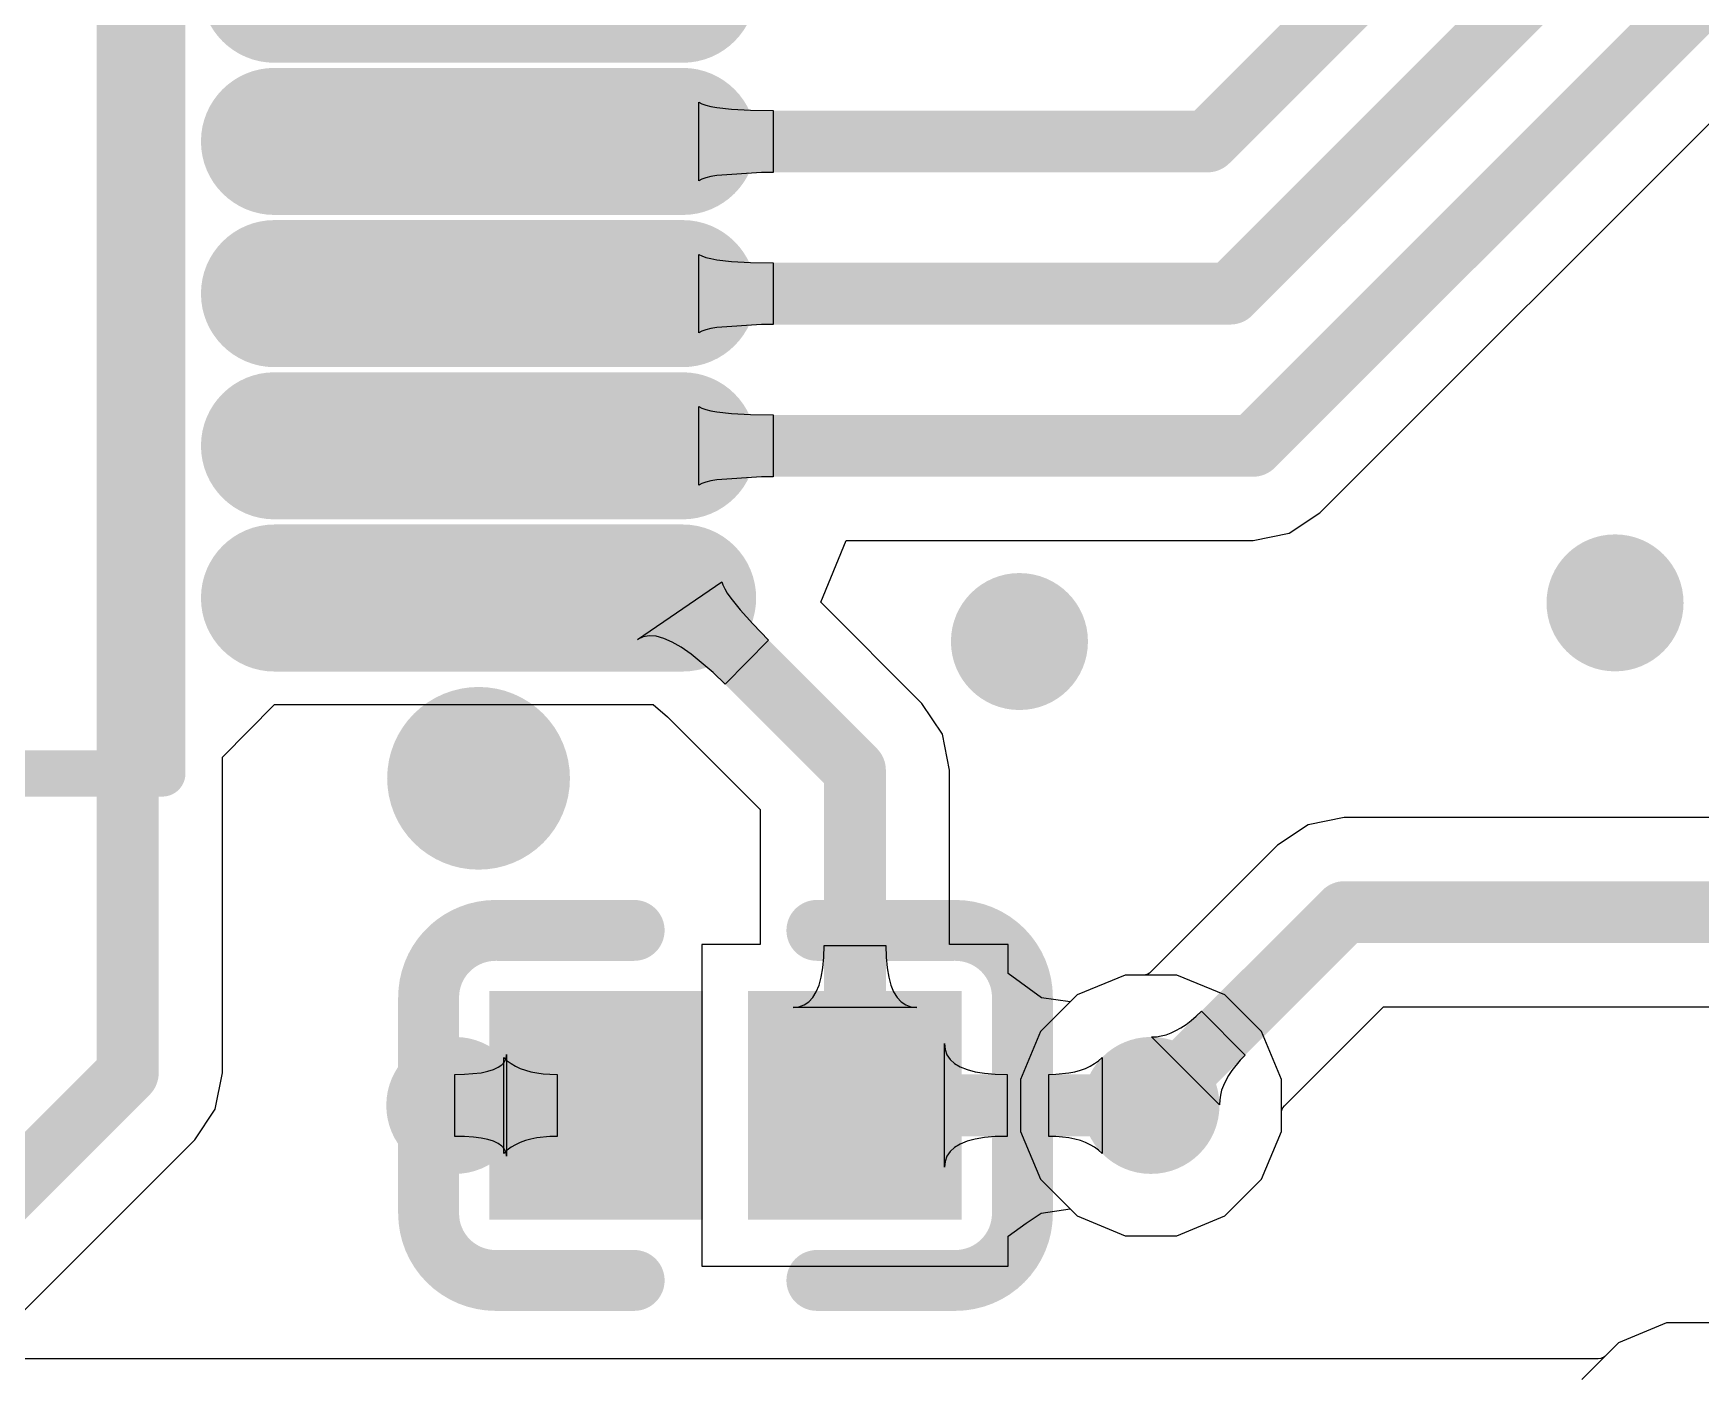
# Model space of a CAD drawing. Header units: millimetres. Extents: x -27 to 79, y -14 to 66.
# Drawn here: x 59.9 to 65.38, y 20.01 to 24.42 of the extents above; entities that cross this region are included whole.
import ezdxf

# ---------------------------------------------------------------- set-up
doc = ezdxf.new("R2010")
doc.units = ezdxf.units.MM
for name, color, linetype in [('BottomLayer', 5, 'Continuous'), ('Mechanical15', 56, 'Continuous'), ('TopLayer', 1, 'Continuous'), ('TopOverlay', 2, 'Continuous'), ('TopPaste', 8, 'Continuous'), ('TopSolder', 216, 'Continuous'), ('ViaHoleLayer', 16, 'Continuous')]:
    doc.layers.add(name, color=color, linetype=linetype)

msp = doc.modelspace()

# ---------------------------------------------------------------- hatches: boundary and pattern name
at = {"layer": 'BottomLayer'}
h = msp.add_hatch(color=5, dxfattribs=at)
edge = h.paths.add_edge_path()
edge.add_arc((65.0986506, 22.5536506), 0.22499828, 0, 360)
h = msp.add_hatch(color=5, dxfattribs=at)
edge = h.paths.add_edge_path()
edge.add_arc((63.1428506, 22.4266506), 0.22499828, 0, 360)
h = msp.add_hatch(color=5, dxfattribs=at)
edge = h.paths.add_edge_path()
edge.add_arc((61.2886506, 20.9026506), 0.22499828, 0, 360)
h = msp.add_hatch(color=5, dxfattribs=at)
edge = h.paths.add_edge_path()
edge.add_arc((63.5746506, 20.9026506), 0.22499828, 0, 360)
at = {"layer": 'TopLayer'}
h = msp.add_hatch(color=1, dxfattribs=at)
edge = h.paths.add_edge_path()
edge.add_arc((62.03665519999999, 24.0696496), 0.1400048, 270, 450)
edge.add_line((62.03665519999999, 24.2096544), (60.6966528, 24.2096544))
edge.add_arc((60.6966528, 24.0696496), 0.1400048, 90, 270)
edge.add_line((60.6966528, 23.9296448), (62.03665519999999, 23.9296448))
h = msp.add_hatch(color=1, dxfattribs=at)
edge = h.paths.add_edge_path()
edge.add_arc((62.03665519999999, 23.5696506), 0.1400048, 270, 450)
edge.add_line((62.03665519999999, 23.7096554), (60.6966528, 23.7096554))
edge.add_arc((60.6966528, 23.5696506), 0.1400048, 90, 270)
edge.add_line((60.6966528, 23.4296458), (62.03665519999999, 23.4296458))
h = msp.add_hatch(color=1, dxfattribs=at)
edge = h.paths.add_edge_path()
edge.add_arc((62.03665519999999, 23.0696516), 0.1400048, 270, 450)
edge.add_line((62.03665519999999, 23.2096564), (60.6966528, 23.2096564))
edge.add_arc((60.6966528, 23.0696516), 0.1400048, 90, 270)
edge.add_line((60.6966528, 22.9296468), (62.03665519999999, 22.9296468))
h = msp.add_hatch(color=1, dxfattribs=at)
edge = h.paths.add_edge_path()
edge.add_arc((65.0986506, 22.5536506), 0.22499828, 0, 360)
h = msp.add_hatch(color=1, dxfattribs=at)
edge = h.paths.add_edge_path()
edge.add_arc((62.03665519999999, 22.5696526), 0.1400048, 270, 450)
edge.add_line((62.03665519999999, 22.7096574), (60.6966528, 22.7096574))
edge.add_arc((60.6966528, 22.5696526), 0.1400048, 90, 270)
edge.add_line((60.6966528, 22.4296478), (62.03665519999999, 22.4296478))
h = msp.add_hatch(color=1, dxfattribs=at)
edge = h.paths.add_edge_path()
edge.add_arc((63.1428506, 22.4266506), 0.22499828, 0, 360)
for points in [[(62.05264704, 20.57764744), (61.45264824, 20.57764744), (61.45264824, 21.22764868), (62.05264704, 21.22764868)], [(62.90264788, 20.57764744), (62.30264907999999, 20.57764744), (62.30264907999999, 21.22764868), (62.90264788, 21.22764868)]]:
    msp.add_hatch(color=1, dxfattribs=at).paths.add_polyline_path(points)
h = msp.add_hatch(color=1, dxfattribs=at)
edge = h.paths.add_edge_path()
edge.add_arc((61.2886506, 20.9026506), 0.22499828, 0, 360)
h = msp.add_hatch(color=1, dxfattribs=at)
edge = h.paths.add_edge_path()
edge.add_arc((63.5746506, 20.9026506), 0.22499828, 0, 360)
at = {"layer": 'TopPaste'}
h = msp.add_hatch(color=8, dxfattribs=at)
edge = h.paths.add_edge_path()
edge.add_arc((62.03665519999999, 24.0696496), 0.1400048, 270, 450)
edge.add_line((62.03665519999999, 24.2096544), (60.6966528, 24.2096544))
edge.add_arc((60.6966528, 24.0696496), 0.1400048, 90, 270)
edge.add_line((60.6966528, 23.9296448), (62.03665519999999, 23.9296448))
h = msp.add_hatch(color=8, dxfattribs=at)
edge = h.paths.add_edge_path()
edge.add_arc((62.03665519999999, 23.5696506), 0.1400048, 270, 450)
edge.add_line((62.03665519999999, 23.7096554), (60.6966528, 23.7096554))
edge.add_arc((60.6966528, 23.5696506), 0.1400048, 90, 270)
edge.add_line((60.6966528, 23.4296458), (62.03665519999999, 23.4296458))
h = msp.add_hatch(color=8, dxfattribs=at)
edge = h.paths.add_edge_path()
edge.add_arc((62.03665519999999, 23.0696516), 0.1400048, 270, 450)
edge.add_line((62.03665519999999, 23.2096564), (60.6966528, 23.2096564))
edge.add_arc((60.6966528, 23.0696516), 0.1400048, 90, 270)
edge.add_line((60.6966528, 22.9296468), (62.03665519999999, 22.9296468))
h = msp.add_hatch(color=8, dxfattribs=at)
edge = h.paths.add_edge_path()
edge.add_arc((62.03665519999999, 22.5696526), 0.1400048, 270, 450)
edge.add_line((62.03665519999999, 22.7096574), (60.6966528, 22.7096574))
edge.add_arc((60.6966528, 22.5696526), 0.1400048, 90, 270)
edge.add_line((60.6966528, 22.4296478), (62.03665519999999, 22.4296478))
for points in [[(62.05264704, 20.57764744), (61.45264824, 20.57764744), (61.45264824, 21.22764868), (62.05264704, 21.22764868)], [(62.90264788, 20.57764744), (62.30264907999999, 20.57764744), (62.30264907999999, 21.22764868), (62.90264788, 21.22764868)]]:
    msp.add_hatch(color=8, dxfattribs=at).paths.add_polyline_path(points)
at = {"layer": 'TopSolder'}
h = msp.add_hatch(color=216, dxfattribs=at)
edge = h.paths.add_edge_path()
edge.add_arc((62.03665519999999, 24.5696486), 0.2416048, 270, 450)
edge.add_line((62.03665519999999, 24.8112534), (60.6966528, 24.8112534))
edge.add_arc((60.6966528, 24.5696486), 0.2416048, 90, 270)
edge.add_line((60.6966528, 24.3280438), (62.03665519999999, 24.3280438))
h = msp.add_hatch(color=216, dxfattribs=at)
edge = h.paths.add_edge_path()
edge.add_arc((62.03665519999999, 24.0696496), 0.2416048, 270, 450)
edge.add_line((62.03665519999999, 24.3112544), (60.6966528, 24.3112544))
edge.add_arc((60.6966528, 24.0696496), 0.2416048, 90, 270)
edge.add_line((60.6966528, 23.8280448), (62.03665519999999, 23.8280448))
h = msp.add_hatch(color=216, dxfattribs=at)
edge = h.paths.add_edge_path()
edge.add_arc((62.03665519999999, 23.5696506), 0.2416048, 270, 450)
edge.add_line((62.03665519999999, 23.8112554), (60.6966528, 23.8112554))
edge.add_arc((60.6966528, 23.5696506), 0.2416048, 90, 270)
edge.add_line((60.6966528, 23.3280458), (62.03665519999999, 23.3280458))
h = msp.add_hatch(color=216, dxfattribs=at)
edge = h.paths.add_edge_path()
edge.add_arc((62.03665519999999, 23.0696516), 0.2416048, 270, 450)
edge.add_line((62.03665519999999, 23.3112564), (60.6966528, 23.3112564))
edge.add_arc((60.6966528, 23.0696516), 0.2416048, 90, 270)
edge.add_line((60.6966528, 22.8280468), (62.03665519999999, 22.8280468))
h = msp.add_hatch(color=216, dxfattribs=at)
edge = h.paths.add_edge_path()
edge.add_arc((62.03665519999999, 22.5696526), 0.2416048, 270, 450)
edge.add_line((62.03665519999999, 22.8112574), (60.6966528, 22.8112574))
edge.add_arc((60.6966528, 22.5696526), 0.2416048, 90, 270)
edge.add_line((60.6966528, 22.3280478), (62.03665519999999, 22.3280478))
for points in [[(62.10344703999999, 20.52684744), (61.40184823999999, 20.52684744), (61.40184823999999, 21.27844868), (62.10344703999999, 21.27844868)], [(62.95344788, 20.52684744), (62.25184908, 20.52684744), (62.25184908, 21.27844868), (62.95344788, 21.27844868)]]:
    msp.add_hatch(color=216, dxfattribs=at).paths.add_polyline_path(points)
at = {"layer": 'ViaHoleLayer'}
h = msp.add_hatch(color=16, dxfattribs=at)
edge = h.paths.add_edge_path()
edge.add_arc((65.0986506, 22.5536506), 0.0999998, 0, 360)
h = msp.add_hatch(color=16, dxfattribs=at)
edge = h.paths.add_edge_path()
edge.add_arc((63.1428506, 22.4266506), 0.0999998, 0, 360)
h = msp.add_hatch(color=16, dxfattribs=at)
edge = h.paths.add_edge_path()
edge.add_arc((61.2886506, 20.9026506), 0.0999998, 0, 360)
h = msp.add_hatch(color=16, dxfattribs=at)
edge = h.paths.add_edge_path()
edge.add_arc((63.5746506, 20.9026506), 0.0999998, 0, 360)

# ---------------------------------------------------------------- linework, layer by layer
at = {"layer": 'BottomLayer'}
for p, q in [((64.20965059999999, 21.84842214), (64.09072272, 21.82476712)), ((65.73238568, 21.84842214), (64.20965059999999, 21.84842214)), ((64.09072272, 21.82476712), (63.98990249999999, 21.7573987)), ((63.98990249999999, 21.7573987), (63.57124446, 21.33874066)), ((63.48947678, 21.33084888), (63.33209583999999, 21.26565978)), ((63.55235194, 21.33084888), (63.48947678, 21.33084888)), ((63.56068313999999, 21.33289612), (63.55235194, 21.33084888)), ((63.5613918, 21.33315266), (63.56068313999999, 21.33289612)), ((63.56227826, 21.33328728), (63.5613918, 21.33315266)), ((63.56366763999999, 21.33363018), (63.56227826, 21.33328728)), ((63.56470396, 21.33421692), (63.56366763999999, 21.33363018)), ((63.56946646, 21.3373843), (63.56470396, 21.33421692)), ((63.57124446, 21.33874066), (63.56946646, 21.3373843)), ((63.33209583999999, 21.26565978), (63.21164141999999, 21.14520536)), ((63.70647406, 21.18131908), (63.72328124, 21.1957539)), ((63.72328124, 21.1957539), (63.74022304, 21.21190576)), ((63.74022304, 21.21190576), (63.88390575999999, 21.06822304)), ((64.01317652, 20.90168032), (64.33837526, 21.22687906)), ((64.33837526, 21.22687906), (65.74749359999998, 21.22687906)), ((63.21164141999999, 21.14520536), (63.14645231999999, 20.98782442)), ((63.60848085999999, 21.13075784), (63.6244727, 21.13489296)), ((63.6244727, 21.13489296), (63.6406017, 21.14074512)), ((63.6406017, 21.14074512), (63.65686786, 21.14831432)), ((63.65686786, 21.14831432), (63.6732661, 21.15760056)), ((63.6732661, 21.15760056), (63.68980149999999, 21.1686013)), ((63.68980149999999, 21.1686013), (63.70647406, 21.18131908)), ((63.57690103999999, 21.12763872), (63.59262364, 21.12833976)), ((63.79963872, 20.90490104), (63.57690103999999, 21.12763872)), ((63.59262364, 21.12833976), (63.60848085999999, 21.13075784)), ((63.8677539, 21.05128124), (63.8406013, 21.0178015)), ((63.88390575999999, 21.06822304), (63.8677539, 21.05128124)), ((63.14645231999999, 20.98782442), (63.14645231999999, 20.81747678)), ((63.82031431999999, 20.98486786), (63.81274512, 20.9686017)), ((63.82960056, 21.0012661), (63.82031431999999, 20.98486786)), ((63.8406013, 21.0178015), (63.82960056, 21.0012661)), ((63.80033976, 20.92062364), (63.79963872, 20.90490104)), ((63.80275784, 20.93648086), (63.80033976, 20.92062364)), ((63.80689296, 20.9524727), (63.80275784, 20.93648086)), ((63.81274512, 20.9686017), (63.80689296, 20.9524727)), ((64.00284888, 20.88035194), (64.00489612, 20.88868314)), ((64.00284888, 20.81747678), (64.00284888, 20.88035194)), ((64.00489612, 20.88868314), (64.00515266, 20.8893918)), ((64.00515266, 20.8893918), (64.00528727999999, 20.89027826)), ((64.00528727999999, 20.89027826), (64.00562764, 20.8916651)), ((64.00562764, 20.8916651), (64.00621946, 20.89270904)), ((64.00621946, 20.89270904), (64.00767488, 20.89489598)), ((64.00767488, 20.89489598), (64.01317652, 20.90168032)), ((63.14645231999999, 20.81747678), (63.21164141999999, 20.66009584)), ((63.93765977999999, 20.66009584), (64.00284888, 20.81747678)), ((63.21164141999999, 20.66009584), (63.33209583999999, 20.53964142)), ((63.81720536, 20.53964142), (63.93765977999999, 20.66009584)), ((63.33209583999999, 20.53964142), (63.48947678, 20.47445232)), ((63.65982442, 20.47445232), (63.81720536, 20.53964142)), ((63.48947678, 20.47445232), (63.65982442, 20.47445232)), ((65.26747678, 20.18784888), (65.11009583999999, 20.12265978)), ((65.43782442, 20.18784888), (65.26747678, 20.18784888)), ((65.11009583999999, 20.12265978), (65.06563822, 20.07820216)), ((65.0432405, 20.07042214), (59.5123778, 20.07042214)), ((65.05195269999999, 20.07133146), (65.0432405, 20.07042214)), ((65.05452063999999, 20.07184708), (65.05195269999999, 20.07133146)), ((65.05567126, 20.07216458), (65.05452063999999, 20.07184708)), ((65.05689808, 20.0729088), (65.05567126, 20.07216458)), ((65.05762706, 20.07344474), (65.05689808, 20.0729088)), ((65.05831285999999, 20.07376478), (65.05762706, 20.07344474)), ((65.06563822, 20.07820216), (65.05831285999999, 20.07376478))]:
    msp.add_line(p, q, dxfattribs=at)
at = {"layer": 'BottomLayer', "const_width": 0.2032}
for points in [[(63.5746506, 20.9026506), (64.20965059999999, 21.5376506)], [(64.20965059999999, 21.5376506), (66.3686506, 21.5376506)]]:
    msp.add_lwpolyline(points, dxfattribs=at)
at = {"layer": 'BottomLayer', "const_width": 0.1016}
for points in [[(64.1588506, 21.5376506, 1), (64.2604506, 21.5376506, 1)], [(64.1588506, 21.5376506, 1), (64.2604506, 21.5376506, 1)], [(63.52385059999999, 20.9026506, 1), (63.62545059999999, 20.9026506, 1)]]:
    msp.add_lwpolyline(points, format="xyb", close=True, dxfattribs=at)
at = {"layer": 'Mechanical15'}
for points, const_width in [([(62.1507266, 22.5536506, 1), (61.9505746, 22.5536506, 1)], 0.1999996), ([(61.9005747, 22.5536506, 1), (62.0005745, 22.5536506, 1)], 0.0999998), ([(62.1007267, 22.5536506, 1), (62.20072649999999, 22.5536506, 1)], 0.0999998)]:
    msp.add_lwpolyline(points, format="xyb", close=True, dxfattribs=dict(at, const_width=const_width))
at = {"layer": 'TopLayer'}
for p, q in [((64.12960758, 22.8499035), (65.90259869999998, 24.62289462)), ((62.09009172, 23.94064046), (62.09009172, 24.19865874)), ((62.09009172, 24.19865874), (62.09991897999999, 24.19345174)), ((62.09991897999999, 24.19345174), (62.11298727999999, 24.18879084)), ((62.11298727999999, 24.18879084), (62.12930169999999, 24.18468112)), ((62.12930169999999, 24.18468112), (62.14885716, 24.1811175)), ((62.14885716, 24.1811175), (62.1977039, 24.17563618)), ((62.1977039, 24.17563618), (62.25952242, 24.17234688)), ((62.25952242, 24.17234688), (62.33431526, 24.1712496)), ((62.33431526, 24.1712496), (62.33431526, 23.9680496)), ((62.09991897999999, 23.94584746), (62.09009172, 23.94064046)), ((62.11298727999999, 23.95050836), (62.09991897999999, 23.94584746)), ((62.12930169999999, 23.95461808), (62.11298727999999, 23.95050836)), ((62.14885716, 23.9581817), (62.12930169999999, 23.95461808)), ((62.29529578, 23.96777528), (62.14885716, 23.9581817)), ((62.33431526, 23.9680496), (62.29529578, 23.96777528)), ((62.09009172, 23.44064146), (62.09009172, 23.69865974)), ((62.09009172, 23.69865974), (62.09991897999999, 23.69345274)), ((62.09991897999999, 23.69345274), (62.11298727999999, 23.68879184)), ((62.11298727999999, 23.68879184), (62.12930169999999, 23.68468212)), ((62.12930169999999, 23.68468212), (62.14885716, 23.6811185)), ((62.14885716, 23.6811185), (62.1977039, 23.67563718)), ((62.1977039, 23.67563718), (62.25952242, 23.67234788)), ((62.25952242, 23.67234788), (62.33431526, 23.6712506)), ((62.33431526, 23.6712506), (62.33431526, 23.4680506)), ((62.09991897999999, 23.44584846), (62.09009172, 23.44064146)), ((62.11298727999999, 23.45050936), (62.09991897999999, 23.44584846)), ((62.12930169999999, 23.45461908), (62.11298727999999, 23.45050936)), ((62.14885716, 23.4581827), (62.12930169999999, 23.45461908)), ((62.29529578, 23.46777628), (62.14885716, 23.4581827)), ((62.33431526, 23.4680506), (62.29529578, 23.46777628)), ((62.09009172, 22.94064246), (62.09009172, 23.19866074)), ((62.09009172, 23.19866074), (62.09991897999999, 23.19345374)), ((62.09991897999999, 23.19345374), (62.11298727999999, 23.18879284)), ((62.11298727999999, 23.18879284), (62.12930169999999, 23.18468312)), ((62.12930169999999, 23.18468312), (62.14885716, 23.1811195)), ((62.14885716, 23.1811195), (62.1977039, 23.17563818)), ((62.1977039, 23.17563818), (62.25952242, 23.17234888)), ((62.25952242, 23.17234888), (62.33431526, 23.1712516)), ((62.33431526, 23.1712516), (62.33431526, 22.9680516)), ((62.09991897999999, 22.94584946), (62.09009172, 22.94064246)), ((62.11298727999999, 22.95051036), (62.09991897999999, 22.94584946)), ((62.12930169999999, 22.95462008), (62.11298727999999, 22.95051036)), ((62.14885716, 22.9581837), (62.12930169999999, 22.95462008)), ((62.29529578, 22.96777728), (62.14885716, 22.9581837)), ((62.33431526, 22.9680516), (62.29529578, 22.96777728)), ((64.02878736, 22.78253508), (64.12960758, 22.8499035)), ((63.90985947999999, 22.75888006), (64.02878736, 22.78253508)), ((62.49012394, 22.55568006), (62.57429446, 22.75888006)), ((62.57429446, 22.75888006), (63.90985947999999, 22.75888006)), ((61.88892626, 22.43306156), (62.16566433999999, 22.62308912)), ((62.16566433999999, 22.62308912), (62.16893078, 22.61245922)), ((62.16893078, 22.61245922), (62.17487692, 22.59992178)), ((62.17487692, 22.59992178), (62.1835053, 22.58547934)), ((62.1835053, 22.58547934), (62.19481337999999, 22.5691319)), ((62.19481337999999, 22.5691319), (62.22547625999999, 22.53071694)), ((62.22547625999999, 22.53071694), (62.26686302, 22.48467944)), ((62.82239658, 22.22340742), (62.49012394, 22.55568006)), ((62.26686302, 22.48467944), (62.31897366, 22.43101686)), ((61.90680785999999, 22.44190076), (61.88892626, 22.43306156)), ((61.92710246, 22.44551518), (61.90680785999999, 22.44190076)), ((61.94981005999999, 22.44390228), (61.92710246, 22.44551518)), ((61.97492812, 22.43706714), (61.94981005999999, 22.44390228)), ((62.00245918, 22.42500722), (61.97492812, 22.43706714)), ((62.0324007, 22.40771998), (62.00245918, 22.42500722)), ((62.06475521999999, 22.3852105), (62.0324007, 22.40771998)), ((62.31897366, 22.43101686), (62.17629424, 22.2863283)), ((62.13670325999999, 22.32451466), (62.06475521999999, 22.3852105)), ((62.17629424, 22.2863283), (62.13670325999999, 22.32451466)), ((60.52544409999999, 22.04659802), (60.69665534, 22.21972442)), ((60.69665534, 22.21972442), (61.9396145, 22.21972442)), ((61.9396145, 22.21972442), (61.98738936, 22.17942224)), ((61.98738936, 22.17942224), (62.29187693999999, 21.87493466)), ((62.889765, 22.1225872), (62.82239658, 22.22340742)), ((62.91342002, 22.00365932), (62.889765, 22.1225872)), ((60.52544409999999, 21.00935092), (60.52544409999999, 22.04659802)), ((62.91342002, 21.43084868), (62.91342002, 22.00365932)), ((62.29187693999999, 21.87493466), (62.29187693999999, 21.43084868)), ((62.29187693999999, 21.43084868), (62.09944907999999, 21.43084868)), ((62.09944907999999, 21.43084868), (62.09944907999999, 20.37444744)), ((62.50003247999999, 21.38919268), (62.50104848, 21.42780068)), ((62.50104848, 21.42780068), (62.70424848, 21.42780068)), ((62.70424848, 21.42780068), (62.70526448, 21.38919268)), ((63.10584788, 21.43084868), (62.91342002, 21.43084868)), ((63.10584788, 21.33611938), (63.10584788, 21.43084868)), ((62.49190448, 21.32416868), (62.49698447999999, 21.35464868)), ((62.49698447999999, 21.35464868), (62.50003247999999, 21.38919268)), ((62.70526448, 21.38919268), (62.70831248, 21.35464868)), ((62.70831248, 21.35464868), (62.71339248, 21.32416868)), ((62.48479248, 21.29775268), (62.49190448, 21.32416868)), ((62.71339248, 21.32416868), (62.72050448, 21.29775268)), ((63.21572066, 21.25652086), (63.10584788, 21.33611938)), ((63.48947678, 21.33084888), (63.33209583999999, 21.26565978)), ((63.65982442, 21.33084888), (63.48947678, 21.33084888)), ((63.81720536, 21.26565978), (63.65982442, 21.33084888)), ((62.45126448, 21.24288868), (62.46447248, 21.25711268)), ((62.46447248, 21.25711268), (62.47564847999999, 21.27540068)), ((62.47564847999999, 21.27540068), (62.48479248, 21.29775268)), ((62.72050448, 21.29775268), (62.72964848, 21.27540068)), ((62.72964848, 21.27540068), (62.74082447999999, 21.25711268)), ((62.74082447999999, 21.25711268), (62.75403248, 21.24288868)), ((63.30904787999999, 21.24261182), (63.21572066, 21.25652086)), ((63.33209583999999, 21.26565978), (63.30904787999999, 21.24261182)), ((63.93765977999999, 21.14520536), (63.81720536, 21.26565978)), ((62.39944848, 21.22460068), (62.41875247999999, 21.22663268)), ((62.80584848, 21.22460068), (62.39944848, 21.22460068)), ((62.41875247999999, 21.22663268), (62.43602447999999, 21.23272868)), ((62.43602447999999, 21.23272868), (62.45126448, 21.24288868)), ((62.75403248, 21.24288868), (62.76927248, 21.23272868)), ((62.76927248, 21.23272868), (62.78654448, 21.22663268)), ((62.78654448, 21.22663268), (62.80584848, 21.22460068)), ((64.00284888, 20.98782442), (63.93765977999999, 21.14520536)), ((62.89655188, 20.6994506), (62.89655188, 21.1058506)), ((62.89655188, 21.1058506), (62.89861436, 21.0865466)), ((62.89861436, 21.0865466), (62.9048018, 21.0692746)), ((61.41621955999999, 21.02061328), (61.43152814, 21.02781164)), ((61.43152814, 21.02781164), (61.44343565999999, 21.0363181)), ((61.44343565999999, 21.0363181), (61.45193957999999, 21.0461352)), ((61.44933354, 20.74515028), (61.44933354, 21.06015092)), ((61.44933354, 21.06015092), (61.46094642, 21.04952864)), ((61.45193957999999, 21.0461352), (61.45704244, 21.0572604)), ((61.45704244, 21.0572604), (61.45874423999999, 21.06969624)), ((61.45874423999999, 21.06969624), (61.45874423999999, 20.73560496)), ((61.46094642, 21.04952864), (61.47386994, 21.0400265)), ((61.47386994, 21.0400265), (61.48810156, 21.03164196)), ((61.48810156, 21.03164196), (61.50364382, 21.02437502)), ((62.9048018, 21.0692746), (62.9151142, 21.0540346)), ((62.9151142, 21.0540346), (62.92955155999999, 21.0408266)), ((62.92955155999999, 21.0408266), (62.94811388, 21.0296506)), ((62.94811388, 21.0296506), (62.97080115999999, 21.0205066)), ((63.35965737999999, 21.02437502), (63.37519964, 21.03164196)), ((63.37519964, 21.03164196), (63.38943126, 21.0400265)), ((63.38943126, 21.0400265), (63.40235478, 21.04952864)), ((63.40235478, 21.04952864), (63.41396766, 21.06015092)), ((63.41396766, 21.06015092), (63.41396766, 20.74515028)), ((60.50178907999999, 20.89042304), (60.52544409999999, 21.00935092)), ((61.2886506, 21.0042506), (61.32096956, 21.00490592)), ((61.2886506, 20.8010506), (61.2886506, 21.0042506)), ((61.32096956, 21.00490592), (61.37539922, 21.01014086)), ((61.37539922, 21.01014086), (61.39750992, 21.01472302)), ((61.39750992, 21.01472302), (61.41621955999999, 21.02061328)), ((61.50364382, 21.02437502), (61.52049672, 21.01822568)), ((61.52049672, 21.01822568), (61.53865772, 21.01319394)), ((61.53865772, 21.01319394), (61.55813189999999, 21.00928234)), ((61.55813189999999, 21.00928234), (61.57891163999999, 21.0064858)), ((61.57891163999999, 21.0064858), (61.60100456, 21.0048094)), ((61.60100456, 21.0048094), (61.62440558, 21.0042506)), ((61.62440558, 21.0042506), (61.62440558, 20.8010506)), ((62.97080115999999, 21.0205066), (62.99761339999999, 21.0133946)), ((62.99761339999999, 21.0133946), (63.0285506, 21.0083146)), ((63.0285506, 21.0083146), (63.06361275999999, 21.0052666)), ((63.06361275999999, 21.0052666), (63.10279988, 21.0042506)), ((63.10279988, 21.0042506), (63.10279988, 20.8010506)), ((63.23889562, 21.0042506), (63.26229664, 21.0048094)), ((63.23889562, 20.8010506), (63.23889562, 21.0042506)), ((63.26229664, 21.0048094), (63.3051693, 21.00928234)), ((63.3051693, 21.00928234), (63.32464348, 21.01319394)), ((63.32464348, 21.01319394), (63.34280448, 21.01822568)), ((63.34280448, 21.01822568), (63.35965737999999, 21.02437502)), ((64.00284888, 20.81747678), (64.00284888, 20.98782442)), ((60.43442066, 20.78960282), (60.50178907999999, 20.89042304)), ((63.93765977999999, 20.66009584), (64.00284888, 20.81747678)), ((57.57772075999999, 17.93290292), (60.43442066, 20.78960282)), ((61.32096956, 20.80039528), (61.2886506, 20.8010506)), ((61.34988491999999, 20.79843186), (61.32096956, 20.80039528)), ((61.37539922, 20.79516034), (61.34988491999999, 20.79843186)), ((61.39750992, 20.79057818), (61.37539922, 20.79516034)), ((61.41621955999999, 20.78468792), (61.39750992, 20.79057818)), ((61.43152814, 20.77748956), (61.41621955999999, 20.78468792)), ((61.44343565999999, 20.7689831), (61.43152814, 20.77748956)), ((61.45193957999999, 20.759166), (61.44343565999999, 20.7689831)), ((61.46094642, 20.75577256), (61.44933354, 20.74515028)), ((61.45704244, 20.7480408), (61.45193957999999, 20.759166)), ((61.47386994, 20.7652747), (61.46094642, 20.75577256)), ((61.48810156, 20.77365924), (61.47386994, 20.7652747)), ((61.50364382, 20.78092618), (61.48810156, 20.77365924)), ((61.52049672, 20.78707552), (61.50364382, 20.78092618)), ((61.53865772, 20.79210726), (61.52049672, 20.78707552)), ((61.55813189999999, 20.79601886), (61.53865772, 20.79210726)), ((61.60100456, 20.8004918), (61.55813189999999, 20.79601886)), ((61.62440558, 20.8010506), (61.60100456, 20.8004918)), ((62.9151142, 20.7512666), (62.9048018, 20.7360266)), ((62.92955155999999, 20.7644746), (62.9151142, 20.7512666)), ((62.94811388, 20.7756506), (62.92955155999999, 20.7644746)), ((62.97080115999999, 20.7847946), (62.94811388, 20.7756506)), ((62.99761339999999, 20.7919066), (62.97080115999999, 20.7847946)), ((63.0285506, 20.7969866), (62.99761339999999, 20.7919066)), ((63.06361275999999, 20.8000346), (63.0285506, 20.7969866)), ((63.10279988, 20.8010506), (63.06361275999999, 20.8000346)), ((63.26229664, 20.8004918), (63.23889562, 20.8010506)), ((63.28438955999999, 20.7988154), (63.26229664, 20.8004918)), ((63.3051693, 20.79601886), (63.28438955999999, 20.7988154)), ((63.32464348, 20.79210726), (63.3051693, 20.79601886)), ((63.34280448, 20.78707552), (63.32464348, 20.79210726)), ((63.35965737999999, 20.78092618), (63.34280448, 20.78707552)), ((63.37519964, 20.77365924), (63.35965737999999, 20.78092618)), ((63.38943126, 20.7652747), (63.37519964, 20.77365924)), ((63.40235478, 20.75577256), (63.38943126, 20.7652747)), ((63.41396766, 20.74515028), (63.40235478, 20.75577256)), ((61.45874423999999, 20.73560496), (61.45704244, 20.7480408)), ((62.89861436, 20.7187546), (62.89655188, 20.6994506)), ((62.9048018, 20.7360266), (62.89861436, 20.7187546)), ((63.81720536, 20.53964142), (63.93765977999999, 20.66009584)), ((63.1648978, 20.5157578), (63.21382581999999, 20.54849586)), ((63.21382581999999, 20.54849586), (63.30904787999999, 20.56268938)), ((63.30904787999999, 20.56268938), (63.33209583999999, 20.53964142)), ((63.33209583999999, 20.53964142), (63.48947678, 20.47445232)), ((63.65982442, 20.47445232), (63.81720536, 20.53964142)), ((63.10584788, 20.4735176), (63.1648978, 20.5157578)), ((63.10584788, 20.37444744), (63.10584788, 20.4735176)), ((63.48947678, 20.47445232), (63.65982442, 20.47445232)), ((62.09944907999999, 20.37444744), (63.10584788, 20.37444744)), ((65.26747678, 20.18784888), (65.11009583999999, 20.12265978)), ((65.43782442, 20.18784888), (65.26747678, 20.18784888)), ((65.11009583999999, 20.12265978), (64.98964142, 20.00220536))]:
    msp.add_line(p, q, dxfattribs=at)
at = {"layer": 'TopLayer', "const_width": 0.2032}
for points in [[(60.21467256, 21.00935092), (60.21467256, 29.0306506)], [(63.76038556, 24.0696496), (64.8700506, 25.17931464)], [(63.83512251999999, 23.5696506), (65.2764506, 25.01097868)], [(63.90985947999999, 23.0696516), (65.6828506, 24.84264272)], [(61.366654, 24.0696496), (63.76038556, 24.0696496)], [(61.366654, 23.5696506), (63.83512251999999, 23.5696506)], [(61.366654, 23.0696516), (63.90985947999999, 23.0696516)], [(61.366654, 22.5696526), (62.03665519999999, 22.5696526)], [(62.03665519999999, 22.5696526), (62.60264848, 22.00365932)], [(62.60264848, 20.90264806), (62.60264848, 22.00365932)], [(57.35797265999999, 18.15265102), (60.21467256, 21.00935092)], [(61.2886506, 20.9026506), (61.7526451, 20.9026506)], [(61.7526451, 20.9026506), (61.75264763999999, 20.90264806)], [(62.60264848, 20.90264806), (62.60265102, 20.9026506)], [(62.60265102, 20.9026506), (63.5746506, 20.9026506)]]:
    msp.add_lwpolyline(points, dxfattribs=at)
at = {"layer": 'TopLayer', "const_width": 0.1016}
for points in [[(61.315854, 24.0696496, 1), (61.417454, 24.0696496, 1)], [(63.70958555999999, 24.0696496, 1), (63.81118555999999, 24.0696496, 1)], [(63.70958555999999, 24.0696496, 1), (63.81118555999999, 24.0696496, 1)], [(61.315854, 23.5696506, 1), (61.417454, 23.5696506, 1)], [(63.78432252, 23.5696506, 1), (63.88592251999999, 23.5696506, 1)], [(63.78432252, 23.5696506, 1), (63.88592251999999, 23.5696506, 1)], [(61.315854, 23.0696516, 1), (61.417454, 23.0696516, 1)], [(63.85905947999999, 23.0696516, 1), (63.96065947999999, 23.0696516, 1)], [(63.85905947999999, 23.0696516, 1), (63.96065947999999, 23.0696516, 1)], [(61.315854, 22.5696526, 1), (61.417454, 22.5696526, 1)], [(61.9858552, 22.5696526, 1), (62.08745519999999, 22.5696526, 1)], [(61.9858552, 22.5696526, 1), (62.08745519999999, 22.5696526, 1)], [(62.55184848, 22.00365932, 1), (62.65344847999999, 22.00365932, 1)], [(62.55184848, 22.00365932, 1), (62.65344847999999, 22.00365932, 1)], [(60.16387255999999, 21.00935092, 1), (60.26547255999999, 21.00935092, 1)], [(60.16387255999999, 21.00935092, 1), (60.26547255999999, 21.00935092, 1)], [(61.23785059999999, 20.9026506, 1), (61.33945059999999, 20.9026506, 1)], [(61.70184509999999, 20.9026506, 1), (61.80344509999999, 20.9026506, 1)], [(61.70184509999999, 20.9026506, 1), (61.80344509999999, 20.9026506, 1)], [(61.70184764, 20.90264806, 1), (61.80344764, 20.90264806, 1)], [(62.55184848, 20.90264806, 1), (62.65344847999999, 20.90264806, 1)], [(62.55184848, 20.90264806, 1), (62.65344847999999, 20.90264806, 1)], [(62.55185101999999, 20.9026506, 1), (62.65345101999999, 20.9026506, 1)], [(62.55185101999999, 20.9026506, 1), (62.65345101999999, 20.9026506, 1)], [(63.52385059999999, 20.9026506, 1), (63.62545059999999, 20.9026506, 1)]]:
    msp.add_lwpolyline(points, format="xyb", close=True, dxfattribs=at)
at = {"layer": 'TopOverlay'}
for points, const_width in [([(60.328048, 21.9934536), (60.328048, 25.1458476)], 0.1524), ([(58.18525319999999, 21.9934536), (60.328048, 21.9934536)], 0.1524), ([(61.42764701999999, 21.47765072), (61.87764865999999, 21.47765072)], 0.1999996), ([(62.47764492, 21.47764818), (62.92764655999999, 21.47764818)], 0.1999996), ([(61.20265128, 20.54765258), (61.20265128, 21.25765116)], 0.1999996), ([(63.15264484, 20.54765004), (63.15264484, 21.25764862)], 0.1999996), ([(61.42764956, 20.32765302), (61.8776512, 20.32765302)], 0.1999996), ([(62.47764745999999, 20.32765048), (62.92764909999999, 20.32765048)], 0.1999996)]:
    msp.add_lwpolyline(points, dxfattribs=dict(at, const_width=const_width))
for points, const_width in [([(61.51674259999999, 21.9773246, 1), (61.2165146, 21.9773246, 1)], 0.2999994), ([(61.14151602, 21.9773246, 1), (61.29151318, 21.9773246, 1)], 0.1499997), ([(61.44174402, 21.9773246, 1), (61.59174118, 21.9773246, 1)], 0.1499997), ([(60.289948, 21.9934536, 1), (60.366148, 21.9934536, 1)], 0.0762), ([(60.289948, 21.9934536, 1), (60.366148, 21.9934536, 1)], 0.0762), ([(61.37265093999999, 21.47765072, 1), (61.47265074, 21.47765072, 1)], 0.0999998), ([(61.37764712, 21.47765072, 1), (61.47764692, 21.47765072, 1)], 0.0999998), ([(61.82764876, 21.47765072, 1), (61.92764855999999, 21.47765072, 1)], 0.0999998), ([(62.42764502, 21.47764818, 1), (62.52764481999999, 21.47764818, 1)], 0.0999998), ([(62.87764666, 21.47764818, 1), (62.97764646, 21.47764818, 1)], 0.0999998), ([(62.88265046, 21.47764818, 1), (62.98265026, 21.47764818, 1)], 0.0999998), ([(61.15265138, 21.25765116, 1), (61.25265118, 21.25765116, 1)], 0.0999998), ([(61.15265138, 21.25765116, 1), (61.25265118, 21.25765116, 1)], 0.0999998), ([(63.10264493999999, 21.25764862, 1), (63.20264474, 21.25764862, 1)], 0.0999998), ([(63.10265002, 21.25764862, 1), (63.20264982, 21.25764862, 1)], 0.0999998), ([(61.15265138, 20.54765258, 1), (61.25265118, 20.54765258, 1)], 0.0999998), ([(61.15265138, 20.54765258, 1), (61.25265118, 20.54765258, 1)], 0.0999998), ([(63.10264493999999, 20.54765004, 1), (63.20264474, 20.54765004, 1)], 0.0999998), ([(63.10265002, 20.54765004, 1), (63.20264982, 20.54765004, 1)], 0.0999998), ([(61.37265093999999, 20.32765302, 1), (61.47265074, 20.32765302, 1)], 0.0999998), ([(61.37764966, 20.32765302, 1), (61.47764945999999, 20.32765302, 1)], 0.0999998), ([(61.82765129999999, 20.32765302, 1), (61.92765109999999, 20.32765302, 1)], 0.0999998), ([(62.42764756, 20.32765048, 1), (62.52764736, 20.32765048, 1)], 0.0999998), ([(62.87764919999999, 20.32765048, 1), (62.977649, 20.32765048, 1)], 0.0999998), ([(62.88265046, 20.32765048, 1), (62.98265026, 20.32765048, 1)], 0.0999998)]:
    msp.add_lwpolyline(points, format="xyb", close=True, dxfattribs=dict(at, const_width=const_width))
at = {"layer": 'TopOverlay', "const_width": 0.1999996}
for points in [[(61.20265128, 21.25765116, -0.4142135623730951), (61.42265084, 21.47765072)], [(62.93265036, 21.47764818, -0.4142135623730951), (63.15264991999999, 21.25764862)], [(61.42265084, 20.32765302, -0.4142135623730951), (61.20265128, 20.54765258)], [(63.15264991999999, 20.54765004, -0.4142135623730951), (62.93265036, 20.32765048)]]:
    msp.add_lwpolyline(points, format="xyb", dxfattribs=at)

doc.saveas('drawing.dxf')
